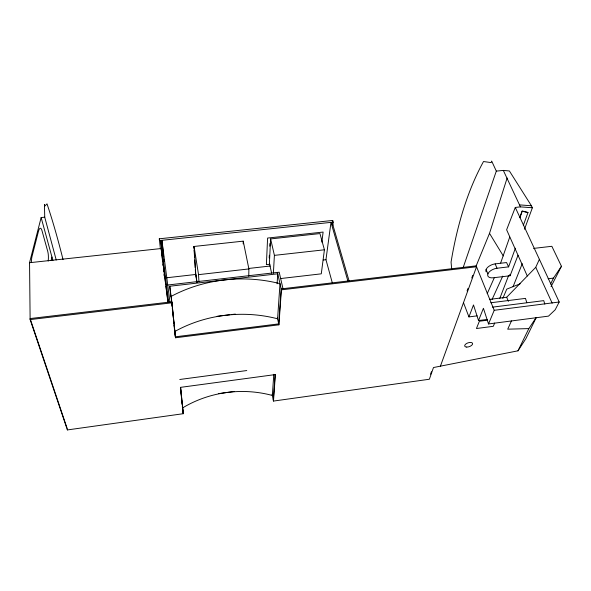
<?xml version="1.0" encoding="UTF-8"?>
<svg xmlns="http://www.w3.org/2000/svg" width="591" height="591" viewBox="0 0 591 591"><rect width="100%" height="100%" fill="white"/><g stroke="black" fill="none" stroke-linecap="round" stroke-linejoin="round"><path stroke-width="0.89" d="M243.204 243.898L243.233 241.143L194.07 246.454L195.865 275.834M248.752 276.204L248.892 268.935L243.241 241.217M269.208 257.927L269.341 255.231M269.791 246.218L269.924 243.514M280.304 278.59L321.282 273.832L324.415 249.794L319.945 233.578L270.626 238.912L269.4 263.217L271.616 273.123M273.382 273.197L274.401 255.371L270.626 238.912M277.105 283.783L277.74 273.803L169.757 286.236L170.784 296.217M273.796 374.317L272.348 395.46A109.017 101.512 -5.7 0 0 182.523 407.938L182.338 406.113M273.308 400.203L275.118 374.591M536.067 317.921L525.842 338.746L517.989 350.818L433.484 367.536L429.362 379.245L273.478 401.075L275.369 374.568L180.58 387.349L183.151 412.813M174.685 331.448L175.512 337.764L278.915 324.821L281.405 289.849L277.423 272.407M321.851 242.133L323.114 232.064L267.605 238.055L266.378 264.657L269.998 264.251M332.482 283.495L325.959 259.7L330.982 222.371L347.885 281.013M331.846 224.063L332.09 222.253L349.052 280.873M332.467 222.253L332.711 220.45L159.304 238.794L160.405 248.759M332.703 225.732L333.198 222.135L332.711 220.45M51.107 260.572L51.949 257.033M180.58 387.349L183.269 413.707L67.381 429.93L30.126 319.591L29.55 262.707L41.141 217.554L44.739 217.192L56.226 259.981M475.947 266.438L489.511 233.364L507.144 177.994M463.233 267.376L496.314 171.109L491.668 161.07L491.158 162.606L483.512 161.528A490.5 230.379 72 0 0 451.059 262.101L451.723 269.385M430.558 374.236L431.445 371.724M500.658 262.988L509.715 237.109M519.932 217.237L522.06 211.238L527.999 212.516L523.323 225.378M519.866 217.747L522.267 210.98L527.999 212.516M467.082 290.935L468.028 288.342M471.788 277.962L472.726 275.369M440.413 366.169L476.538 266.755L281.405 289.849M518.026 255.26L510.077 275.753L493.234 277.792A7.853 4.174 -21.8 0 1 487.9 273.884A7.853 4.174 -21.8 0 1 497.009 268.24L508.592 266.866L515.396 248.183M524.49 229.264L532.38 207.766L531.427 205.771L509.39 170.962L503.325 170.415L496.314 171.109M477.122 315.86L468.936 316.909L473.494 304.941L478.533 320.558L487.582 319.384M499.794 298.425L508.637 275.48M532.38 207.766L520.449 206.88L515.286 207.434L506.627 229.788L527.283 275.99M478.533 320.558L483.416 308.295L488.521 323.949L548.5 316.126L555.2 309.773L559.204 302.008L515.286 207.434M513.047 286.746L522.281 263.616M488.521 323.949L494.216 310.305L476.176 265.854L281.183 288.896L278.708 323.89L175.387 336.804L171.818 301.816L30.119 318.564L67.049 428.143M502.815 298.418L506.746 289.147L520.146 283.798M494.667 323.07L493.286 326.313L476.449 328.515L479.367 321.231L487.435 320.182M487.213 293.653L494.312 277.711M511.474 320.883L507.713 329.18L528.834 328.596L535.956 317.884M535.594 267.664L539.376 259.316M492.067 299.46L502.727 276.123M517.989 350.818L528.834 328.596M550.642 283.902L553.471 278.095L561.45 266.26L551.846 246.292L533.577 248.412M561.45 266.26L551.041 286.65M489.584 299.386L506.679 297.243L535.756 267.309L552.149 303.117M218.655 393.621L234.125 391.501M179.775 379.481L246.765 370.55M492.562 307.135L543.735 300.634L544.799 304.077M494.216 310.305L559.204 302.008M490.833 302.755L525.495 298.381L526.788 302.688M217.148 316.296L229.906 314.737M231.731 314.515L235.381 314.072M548.13 278.753L553.471 278.095M30.126 319.591L171.944 302.806L169.757 286.236M486.149 271.845A7.823 4.196 -21.9 0 1 487.989 267.051A7.823 4.196 -21.9 0 1 495.169 263.896L506.553 262.552L508.592 266.866M165.931 277.851L195.784 274.46L197.039 282.505M248.405 268.491L270.301 266.009M323.225 260.01L325.959 259.7M198.953 281.922L198.539 274.652L248.892 268.935M167.726 285.01L279.188 272.207L282.978 288.681M274.401 255.371L324.415 249.794M29.55 262.707L161.158 248.538L168.066 302.26M333.198 222.135L159.533 240.567L159.304 238.794M519.504 204.878L531.427 205.771M489.511 233.364L503.273 255.918M503.325 170.415L520.449 206.88M495.169 263.896L497.009 268.24M506.679 297.243L508.415 301.38M486.098 269.577L487.893 273.921M463.492 302.658L468.936 316.909M41.141 217.554L52.917 260.572M277.378 317.832L278.915 324.821M272.096 394.212L273.478 401.075M509.848 274.342L510.077 275.753M194.077 246.521L198.539 274.652M195.555 273.434L196.951 282.343M169.942 302.038L161.897 240.315L163.175 252.217M182.471 407.531L183.269 413.707M168.694 302.186L160.715 240.441L165.591 284.131M165.827 285.955L167.933 302.363M161.158 248.538L162.555 261.296M162.857 264.029L163.057 265.854M163.456 269.503L163.655 271.328M163.958 274.061L164.158 275.886M163.375 254.041L163.67 256.79M163.966 259.538L164.165 261.37M172.114 306.323L171.102 296.416A134.091 115.607 -0.9 0 1 279.994 283.658L277.593 318.793A126.105 111.514 -1.8 0 0 174.7 331.544L174.057 325.235M172.299 308.125L173.318 318.032M173.503 319.834L173.872 323.44M180.558 388.73L181.585 398.792M181.769 400.624L182.146 404.281M171.944 302.806L175.512 337.764M193.9 246.506L194.011 248.301M194.121 250.096L194.579 257.58M194.727 259.974L195.2 267.686M195.318 269.526L195.599 274.121M67.344 429.007L67.381 429.93M44.739 217.192L44.428 204.471L44.842 206.052L47.007 203.858A562.24 82.001 86.1 0 1 63.045 259.612M48.218 261.037A9.064 2.334 -88.2 0 0 47.76 251.47L41.961 230.564A9.36 2.482 -88.6 0 0 38.437 231.384L31.936 256.767A9.641 2.623 -88.2 0 0 31.375 262.33M466.75 347.08A4.152 2.009 -19 0 0 472.623 343.666A4.152 2.009 -19 0 0 466.558 343.504A4.152 2.009 -19 0 0 466.75 347.08"/></g></svg>
